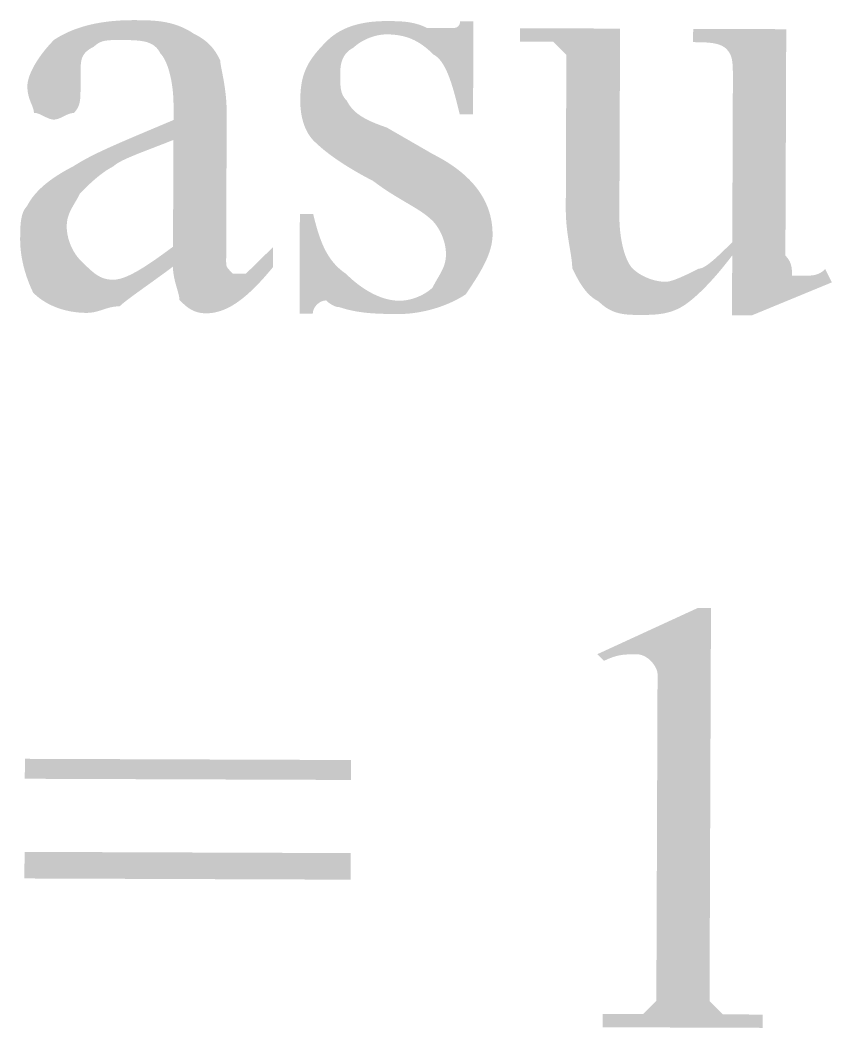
# Model space of a CAD drawing. Header units: millimetres. Extents: x -125 to 146, y -26 to 163.
# Drawn here: x 111.82 to 116.99, y 59.88 to 66.3 of the extents above; entities that cross this region are included whole.
import ezdxf

# ---------------------------------------------------------------- set-up
doc = ezdxf.new("R2010")
doc.units = ezdxf.units.MM
doc.header["$MEASUREMENT"] = 0
doc.layers.get('0').update_dxf_attribs({"color": 255, "linetype": 'CONTINUOUS'})

msp = doc.modelspace()

# ---------------------------------------------------------------- hatches: boundary and pattern name
at = {"true_color": 0x000007}
h = msp.add_hatch(color=7, dxfattribs=at)
h.paths.add_polyline_path([(112.7917, 64.7289), (112.7707, 64.7133), (112.7502, 64.6981), (112.7301, 64.6834), (112.7105, 64.6692), (112.6915, 64.6554), (112.673, 64.642), (112.655, 64.629), (112.6376, 64.6165), (112.6208, 64.6045), (112.6046, 64.5928), (112.5891, 64.5817), (112.5742, 64.5709), (112.5599, 64.5606), (112.5463, 64.5507), (112.5335, 64.5413), (112.5213, 64.5323), (112.5099, 64.5237), (112.4992, 64.5156), (112.4893, 64.5079), (112.4802, 64.5007), (112.4719, 64.4939), (112.4645, 64.4875), (112.4579, 64.4816), (112.4521, 64.4761), (112.4417, 64.4759), (112.4318, 64.4754), (112.4222, 64.4744), (112.4129, 64.4731), (112.4039, 64.4715), (112.3952, 64.4697), (112.3867, 64.4676), (112.3784, 64.4654), (112.3702, 64.463), (112.3621, 64.4605), (112.3541, 64.4579), (112.3462, 64.4553), (112.3382, 64.4527), (112.3302, 64.4502), (112.3222, 64.4477), (112.314, 64.4453), (112.3057, 64.443), (112.2972, 64.441), (112.2885, 64.4391), (112.2795, 64.4376), (112.2702, 64.4363), (112.2606, 64.4353), (112.2506, 64.4347), (112.2403, 64.4346), (112.2244, 64.4348), (112.2086, 64.4356), (112.1927, 64.4367), (112.177, 64.4383), (112.1613, 64.4404), (112.1457, 64.4428), (112.1302, 64.4458), (112.1149, 64.4491), (112.0997, 64.4529), (112.0847, 64.4572), (112.0698, 64.4619), (112.0552, 64.467), (112.0408, 64.4726), (112.0266, 64.4786), (112.0127, 64.485), (111.999, 64.4919), (111.9857, 64.4992), (111.9727, 64.507), (111.96, 64.5152), (111.9476, 64.5238), (111.9356, 64.5329), (111.924, 64.5424), (111.9128, 64.5524), (111.9021, 64.5628), (111.8968, 64.5736), (111.8916, 64.5849), (111.8864, 64.5965), (111.8813, 64.6086), (111.8762, 64.621), (111.8713, 64.6337), (111.8664, 64.6468), (111.8617, 64.6602), (111.8571, 64.6739), (111.8527, 64.6878), (111.8485, 64.702), (111.8444, 64.7165), (111.8406, 64.7312), (111.8371, 64.746), (111.8338, 64.7611), (111.8307, 64.7763), (111.828, 64.7917), (111.8256, 64.8072), (111.8235, 64.8228), (111.8218, 64.8385), (111.8204, 64.8542), (111.8194, 64.8701), (111.8188, 64.8859), (111.8187, 64.9018), (111.8187, 64.9124), (111.8188, 64.9229), (111.8189, 64.9335), (111.819, 64.9439), (111.8192, 64.9543), (111.8196, 64.9646), (111.82, 64.9748), (111.8205, 64.9849), (111.8212, 64.9948), (111.8221, 65.0045), (111.8232, 65.0141), (111.8244, 65.0235), (111.8259, 65.0326), (111.8276, 65.0415), (111.8296, 65.0502), (111.8318, 65.0585), (111.8343, 65.0666), (111.8372, 65.0744), (111.8403, 65.0818), (111.8439, 65.0889), (111.8477, 65.0956), (111.852, 65.1019), (111.8567, 65.1078), (111.8618, 65.1133), (111.8673, 65.1239), (111.8734, 65.1344), (111.8798, 65.145), (111.8868, 65.1556), (111.8943, 65.1661), (111.9024, 65.1767), (111.911, 65.1873), (111.9201, 65.1978), (111.9299, 65.2084), (111.9402, 65.219), (111.9512, 65.2296), (111.9628, 65.2403), (111.9751, 65.2509), (111.988, 65.2615), (112.0017, 65.2722), (112.0161, 65.2828), (112.0312, 65.2935), (112.047, 65.3042), (112.0637, 65.3149), (112.0811, 65.3257), (112.0993, 65.3364), (112.1184, 65.3472), (112.1383, 65.358), (112.1591, 65.3688), (112.1754, 65.3794), (112.1927, 65.3899), (112.2108, 65.4005), (112.2298, 65.4111), (112.2497, 65.4218), (112.2704, 65.4326), (112.2921, 65.4435), (112.3146, 65.4545), (112.338, 65.4657), (112.3623, 65.477), (112.3875, 65.4885), (112.4136, 65.5002), (112.4405, 65.5121), (112.4683, 65.5243), (112.497, 65.5367), (112.5266, 65.5494), (112.5571, 65.5623), (112.5885, 65.5756), (112.6207, 65.5892), (112.6538, 65.6032), (112.6878, 65.6175), (112.7227, 65.6322), (112.7585, 65.6473), (112.7952, 65.6628), (112.7955, 65.7475), (112.7953, 65.7684), (112.7948, 65.7889), (112.7938, 65.8089), (112.7924, 65.8284), (112.7907, 65.8475), (112.7886, 65.8659), (112.7862, 65.8838), (112.7835, 65.9012), (112.7805, 65.918), (112.7772, 65.9341), (112.7736, 65.9497), (112.7698, 65.9645), (112.7658, 65.9788), (112.7616, 65.9923), (112.7572, 66.0052), (112.7526, 66.0173), (112.7478, 66.0287), (112.743, 66.0394), (112.738, 66.0493), (112.7329, 66.0584), (112.7278, 66.0667), (112.7226, 66.0741), (112.7173, 66.0807), (112.7121, 66.0865), (112.7066, 66.0966), (112.7007, 66.106), (112.6943, 66.1145), (112.6875, 66.1222), (112.6802, 66.1292), (112.6726, 66.1356), (112.6644, 66.1412), (112.6558, 66.1463), (112.6468, 66.1507), (112.6373, 66.1546), (112.6274, 66.158), (112.6171, 66.1609), (112.6063, 66.1634), (112.5951, 66.1654), (112.5834, 66.1672), (112.5712, 66.1685), (112.5587, 66.1696), (112.5457, 66.1704), (112.5322, 66.171), (112.5183, 66.1715), (112.504, 66.1717), (112.4892, 66.1719), (112.474, 66.172), (112.4584, 66.1721), (112.448, 66.1721), (112.4381, 66.1721), (112.4285, 66.1721), (112.4194, 66.172), (112.4106, 66.1719), (112.4021, 66.1716), (112.394, 66.1713), (112.3862, 66.1708), (112.3787, 66.1701), (112.3715, 66.1693), (112.3645, 66.1683), (112.3578, 66.1672), (112.3513, 66.1657), (112.345, 66.1641), (112.3389, 66.1622), (112.3329, 66.16), (112.3271, 66.1575), (112.3214, 66.1547), (112.3158, 66.1516), (112.3103, 66.1481), (112.3049, 66.1443), (112.2995, 66.1401), (112.2942, 66.1354), (112.2889, 66.1304), (112.2787, 66.1251), (112.2694, 66.1198), (112.2609, 66.1145), (112.2531, 66.1091), (112.2461, 66.1037), (112.2398, 66.0981), (112.2342, 66.0925), (112.2291, 66.0867), (112.2247, 66.0808), (112.2208, 66.0746), (112.2174, 66.0684), (112.2145, 66.0619), (112.2121, 66.0551), (112.21, 66.0482), (112.2084, 66.041), (112.207, 66.0335), (112.2059, 66.0257), (112.2051, 66.0176), (112.2045, 66.0091), (112.2041, 66.0004), (112.2039, 65.9912), (112.2037, 65.9817), (112.2036, 65.9717), (112.2036, 65.9614), (112.2033, 65.8767), (112.2032, 65.8663), (112.2032, 65.8564), (112.2031, 65.8468), (112.2029, 65.8377), (112.2027, 65.8289), (112.2024, 65.8205), (112.202, 65.8124), (112.2014, 65.8046), (112.2008, 65.7971), (112.1999, 65.7899), (112.1989, 65.7829), (112.1976, 65.7762), (112.1962, 65.7697), (112.1945, 65.7634), (112.1925, 65.7572), (112.1903, 65.7513), (112.1877, 65.7455), (112.1849, 65.7398), (112.1817, 65.7343), (112.1782, 65.7288), (112.1744, 65.7234), (112.1701, 65.7181), (112.1654, 65.7128), (112.1603, 65.7075), (112.155, 65.7073), (112.1497, 65.7067), (112.1444, 65.7057), (112.1391, 65.7045), (112.1338, 65.7029), (112.1285, 65.701), (112.1232, 65.6989), (112.1179, 65.6967), (112.1126, 65.6943), (112.1073, 65.6918), (112.102, 65.6892), (112.0967, 65.6866), (112.0914, 65.684), (112.0861, 65.6814), (112.0808, 65.6789), (112.0755, 65.6765), (112.0702, 65.6742), (112.0649, 65.6721), (112.0596, 65.6703), (112.0543, 65.6687), (112.049, 65.6674), (112.0437, 65.6664), (112.0385, 65.6658), (112.0332, 65.6656), (112.0279, 65.6659), (112.0226, 65.6665), (112.0173, 65.6675), (112.012, 65.6689), (112.0067, 65.6705), (112.0014, 65.6724), (111.9962, 65.6745), (111.9909, 65.6768), (111.9856, 65.6792), (111.9803, 65.6818), (111.975, 65.6844), (111.9697, 65.687), (111.9645, 65.6897), (111.9592, 65.6923), (111.9539, 65.6949), (111.9486, 65.6973), (111.9433, 65.6996), (111.938, 65.7017), (111.9328, 65.7036), (111.9275, 65.7052), (111.9222, 65.7066), (111.9169, 65.7076), (111.9116, 65.7082), (111.9063, 65.7084), (111.9061, 65.7137), (111.9055, 65.7191), (111.9046, 65.7244), (111.9033, 65.7298), (111.9017, 65.7353), (111.8998, 65.7409), (111.8978, 65.7466), (111.8955, 65.7524), (111.8931, 65.7584), (111.8906, 65.7645), (111.888, 65.7708), (111.8854, 65.7773), (111.8828, 65.7841), (111.8802, 65.791), (111.8777, 65.7983), (111.8753, 65.8058), (111.8731, 65.8136), (111.871, 65.8217), (111.8692, 65.8301), (111.8676, 65.8389), (111.8663, 65.8481), (111.8654, 65.8576), (111.8648, 65.8676), (111.8646, 65.8779), (111.8651, 65.8887), (111.8664, 65.8999), (111.8685, 65.9115), (111.8714, 65.9234), (111.8751, 65.9356), (111.8794, 65.948), (111.8844, 65.9607), (111.8901, 65.9735), (111.8963, 65.9865), (111.903, 65.9996), (111.9103, 66.0127), (111.9181, 66.0259), (111.9263, 66.0391), (111.9349, 66.0523), (111.9439, 66.0653), (111.9532, 66.0783), (111.9628, 66.0911), (111.9726, 66.1038), (111.9827, 66.1162), (111.9929, 66.1283), (112.0033, 66.1402), (112.0138, 66.1517), (112.0244, 66.1629), (112.035, 66.1736), (112.0512, 66.1839), (112.0677, 66.1938), (112.0848, 66.2032), (112.1022, 66.2122), (112.1201, 66.2207), (112.1384, 66.2288), (112.1572, 66.2365), (112.1764, 66.2437), (112.1961, 66.2504), (112.2161, 66.2568), (112.2367, 66.2626), (112.2576, 66.2681), (112.279, 66.2731), (112.3009, 66.2776), (112.3232, 66.2817), (112.3459, 66.2854), (112.3691, 66.2886), (112.3927, 66.2914), (112.4167, 66.2937), (112.4412, 66.2956), (112.4661, 66.2971), (112.4915, 66.2981), (112.5173, 66.2986), (112.5435, 66.2988), (112.5594, 66.2987), (112.5753, 66.2986), (112.5911, 66.2984), (112.607, 66.2981), (112.6229, 66.2977), (112.6388, 66.2971), (112.6546, 66.2963), (112.6705, 66.2952), (112.6864, 66.2938), (112.7022, 66.2921), (112.7181, 66.29), (112.734, 66.2875), (112.7498, 66.2845), (112.7657, 66.2811), (112.7816, 66.2772), (112.7974, 66.2727), (112.8133, 66.2677), (112.8291, 66.262), (112.845, 66.2556), (112.8608, 66.2486), (112.8767, 66.2408), (112.8925, 66.2323), (112.9084, 66.2229), (112.9242, 66.2127), (112.9345, 66.2074), (112.9445, 66.202), (112.954, 66.1966), (112.9631, 66.1912), (112.9719, 66.1857), (112.9803, 66.1801), (112.9884, 66.1744), (112.9962, 66.1685), (113.0036, 66.1625), (113.0108, 66.1564), (113.0178, 66.1501), (113.0245, 66.1435), (113.031, 66.1368), (113.0372, 66.1298), (113.0433, 66.1225), (113.0493, 66.115), (113.055, 66.1072), (113.0607, 66.0991), (113.0662, 66.0906), (113.0717, 66.0818), (113.0771, 66.0726), (113.0824, 66.0631), (113.0876, 66.0531), (113.0929, 66.0427), (113.0931, 66.037), (113.0937, 66.0304), (113.0946, 66.023), (113.0959, 66.0147), (113.0975, 66.0056), (113.0993, 65.9957), (113.1014, 65.9851), (113.1036, 65.9737), (113.106, 65.9616), (113.1085, 65.9487), (113.111, 65.9352), (113.1136, 65.9209), (113.1162, 65.9061), (113.1187, 65.8905), (113.1212, 65.8744), (113.1236, 65.8576), (113.1258, 65.8403), (113.1278, 65.8223), (113.1296, 65.8039), (113.1311, 65.7849), (113.1324, 65.7653), (113.1333, 65.7453), (113.1338, 65.7249), (113.134, 65.7039), (113.1318, 65.1086), (113.1317, 65.0877), (113.1316, 65.0672), (113.1316, 65.0472), (113.1315, 65.0277), (113.1314, 65.0087), (113.1313, 64.9902), (113.1313, 64.9723), (113.1312, 64.9549), (113.1311, 64.9382), (113.1311, 64.922), (113.131, 64.9065), (113.131, 64.8916), (113.1309, 64.8774), (113.1309, 64.8639), (113.1308, 64.851), (113.1308, 64.8389), (113.1307, 64.8275), (113.1307, 64.8169), (113.1307, 64.807), (113.1306, 64.798), (113.1306, 64.7897), (113.1306, 64.7823), (113.1305, 64.7757), (113.1305, 64.7699), (113.1305, 64.7649), (113.1305, 64.7602), (113.1306, 64.7559), (113.1307, 64.7519), (113.1308, 64.7482), (113.1311, 64.7448), (113.1315, 64.7416), (113.132, 64.7386), (113.1326, 64.7357), (113.1335, 64.7329), (113.1345, 64.7302), (113.1357, 64.7276), (113.1371, 64.7249), (113.1388, 64.7222), (113.1407, 64.7195), (113.1429, 64.7166), (113.1454, 64.7136), (113.1482, 64.7103), (113.1513, 64.7069), (113.1548, 64.7032), (113.1586, 64.6992), (113.1629, 64.6949), (113.1675, 64.6902), (113.1725, 64.6851), (113.1725, 64.6851), (113.1726, 64.6851), (113.1726, 64.6851), (113.1727, 64.6851), (113.1729, 64.6851), (113.1732, 64.6851), (113.1736, 64.6851), (113.1741, 64.6851), (113.1748, 64.6851), (113.1756, 64.6851), (113.1766, 64.6851), (113.1778, 64.6851), (113.1793, 64.6851), (113.1809, 64.6851), (113.1829, 64.6851), (113.1851, 64.6851), (113.1876, 64.6851), (113.1904, 64.685), (113.1935, 64.685), (113.197, 64.685), (113.2009, 64.685), (113.2052, 64.685), (113.2098, 64.685), (113.2149, 64.685), (113.2151, 64.685), (113.2157, 64.685), (113.2167, 64.685), (113.218, 64.6849), (113.2196, 64.6849), (113.2215, 64.6849), (113.2236, 64.6849), (113.2259, 64.6849), (113.2283, 64.6849), (113.2308, 64.6849), (113.2334, 64.6849), (113.236, 64.6849), (113.2387, 64.6849), (113.2413, 64.6849), (113.2438, 64.6849), (113.2462, 64.6848), (113.2485, 64.6848), (113.2506, 64.6848), (113.2525, 64.6848), (113.2541, 64.6848), (113.2554, 64.6848), (113.2564, 64.6848), (113.257, 64.6848), (113.2572, 64.6848), (113.2625, 64.6901), (113.2679, 64.6954), (113.2732, 64.7007), (113.2787, 64.7061), (113.2842, 64.7115), (113.2898, 64.7171), (113.2955, 64.7228), (113.3014, 64.7285), (113.3074, 64.7345), (113.3136, 64.7406), (113.32, 64.7469), (113.3266, 64.7533), (113.3334, 64.76), (113.3405, 64.767), (113.3479, 64.7742), (113.3556, 64.7816), (113.3635, 64.7894), (113.3719, 64.7975), (113.3805, 64.8059), (113.3896, 64.8146), (113.399, 64.8238), (113.4088, 64.8333), (113.4191, 64.8432), (113.4298, 64.8535), (113.4293, 64.7265), (113.408, 64.7008), (113.3871, 64.6764), (113.3666, 64.6532), (113.3465, 64.6314), (113.3269, 64.6107), (113.3076, 64.5913), (113.2887, 64.5732), (113.2701, 64.5562), (113.2518, 64.5404), (113.2338, 64.5257), (113.2161, 64.5122), (113.1986, 64.4998), (113.1814, 64.4885), (113.1645, 64.4783), (113.1477, 64.4692), (113.131, 64.4611), (113.1146, 64.454), (113.0983, 64.4479), (113.0821, 64.4429), (113.066, 64.4388), (113.05, 64.4356), (113.0341, 64.4334), (113.0182, 64.4321), (113.0023, 64.4317), (112.9919, 64.432), (112.982, 64.4327), (112.9724, 64.4338), (112.9633, 64.4352), (112.9545, 64.437), (112.9461, 64.4392), (112.938, 64.4417), (112.9302, 64.4446), (112.9227, 64.4477), (112.9155, 64.451), (112.9085, 64.4547), (112.9018, 64.4586), (112.8953, 64.4627), (112.889, 64.467), (112.8829, 64.4715), (112.877, 64.4761), (112.8712, 64.4809), (112.8656, 64.4858), (112.86, 64.4909), (112.8545, 64.496), (112.8492, 64.5012), (112.8438, 64.5064), (112.8385, 64.5117), (112.8333, 64.517), (112.8331, 64.5225), (112.8325, 64.5285), (112.8315, 64.5348), (112.8302, 64.5415), (112.8286, 64.5486), (112.8268, 64.5561), (112.8247, 64.5639), (112.8225, 64.572), (112.8201, 64.5803), (112.8176, 64.589), (112.815, 64.5979), (112.8124, 64.6071), (112.8098, 64.6164), (112.8072, 64.626), (112.8048, 64.6358), (112.8024, 64.6457), (112.8001, 64.6558), (112.7981, 64.666), (112.7963, 64.6763), (112.7947, 64.6867), (112.7934, 64.6972), (112.7925, 64.7077), (112.7919, 64.7183)])
h.paths.add_polyline_path([(112.7922, 64.8559), (112.7947, 65.5358), (112.7686, 65.5256), (112.7435, 65.5157), (112.7192, 65.5063), (112.6958, 65.4972), (112.6732, 65.4885), (112.6516, 65.4801), (112.6309, 65.4721), (112.611, 65.4644), (112.592, 65.457), (112.5739, 65.4498), (112.5567, 65.4429), (112.5403, 65.4362), (112.5249, 65.4298), (112.5103, 65.4235), (112.4966, 65.4175), (112.4838, 65.4115), (112.4719, 65.4058), (112.4608, 65.4001), (112.4506, 65.3946), (112.4414, 65.3892), (112.433, 65.3838), (112.4255, 65.3785), (112.4188, 65.3732), (112.4131, 65.3679), (112.4025, 65.3624), (112.3919, 65.3565), (112.3813, 65.3502), (112.3708, 65.3436), (112.3604, 65.3366), (112.3501, 65.3294), (112.3399, 65.3219), (112.3298, 65.3142), (112.3198, 65.3064), (112.31, 65.2985), (112.3004, 65.2904), (112.291, 65.2824), (112.2819, 65.2743), (112.2729, 65.2663), (112.2642, 65.2583), (112.2558, 65.2505), (112.2477, 65.2428), (112.2399, 65.2353), (112.2325, 65.2281), (112.2254, 65.2211), (112.2186, 65.2145), (112.2122, 65.2081), (112.2063, 65.2022), (112.2008, 65.1967), (112.1954, 65.1864), (112.1901, 65.1764), (112.1849, 65.1668), (112.1796, 65.1576), (112.1745, 65.1486), (112.1695, 65.1399), (112.1645, 65.1315), (112.1597, 65.1232), (112.1551, 65.115), (112.1506, 65.107), (112.1463, 65.099), (112.1422, 65.0911), (112.1383, 65.0832), (112.1346, 65.0752), (112.1312, 65.0672), (112.1281, 65.059), (112.1253, 65.0507), (112.1228, 65.0422), (112.1206, 65.0335), (112.1188, 65.0245), (112.1173, 65.0153), (112.1162, 65.0057), (112.1156, 64.9957), (112.1153, 64.9854), (112.1155, 64.9748), (112.1161, 64.9642), (112.1171, 64.9537), (112.1185, 64.9432), (112.1203, 64.9328), (112.1224, 64.9225), (112.1248, 64.9123), (112.1276, 64.9022), (112.1306, 64.8923), (112.1339, 64.8825), (112.1375, 64.8729), (112.1413, 64.8636), (112.1454, 64.8544), (112.1496, 64.8455), (112.154, 64.8368), (112.1586, 64.8284), (112.1634, 64.8203), (112.1683, 64.8125), (112.1732, 64.8051), (112.1783, 64.798), (112.1835, 64.7912), (112.1887, 64.7849), (112.1939, 64.7789), (112.1992, 64.7734), (112.2095, 64.763), (112.2195, 64.753), (112.229, 64.7435), (112.2383, 64.7344), (112.2472, 64.7258), (112.2559, 64.7176), (112.2643, 64.7099), (112.2726, 64.7026), (112.2808, 64.6957), (112.2888, 64.6893), (112.2968, 64.6833), (112.3047, 64.6777), (112.3126, 64.6726), (112.3206, 64.668), (112.3286, 64.6638), (112.3368, 64.66), (112.3451, 64.6566), (112.3535, 64.6537), (112.3622, 64.6513), (112.3712, 64.6493), (112.3805, 64.6477), (112.3901, 64.6466), (112.4, 64.6459), (112.4104, 64.6456), (112.4212, 64.646), (112.4324, 64.6473), (112.4441, 64.6494), (112.4563, 64.6523), (112.4689, 64.656), (112.4819, 64.6605), (112.4954, 64.6658), (112.5093, 64.6719), (112.5236, 64.6787), (112.5384, 64.6862), (112.5537, 64.6944), (112.5694, 64.7032), (112.5855, 64.7127), (112.6021, 64.7229), (112.6191, 64.7337), (112.6365, 64.7451), (112.6544, 64.7571), (112.6728, 64.7696), (112.6916, 64.7827), (112.7108, 64.7964), (112.7305, 64.8105), (112.7506, 64.8252), (112.7712, 64.8403)])
for points in [[(114.7051, 66.2908), (114.7029, 65.6981), (114.6183, 65.6984), (114.6131, 65.7196), (114.6078, 65.7407), (114.6025, 65.7617), (114.5972, 65.7826), (114.5918, 65.8032), (114.5863, 65.8236), (114.5807, 65.8436), (114.575, 65.8632), (114.5691, 65.8824), (114.563, 65.9011), (114.5568, 65.9193), (114.5504, 65.9368), (114.5437, 65.9537), (114.5368, 65.9698), (114.5296, 65.9852), (114.5222, 65.9998), (114.5144, 66.0135), (114.5064, 66.0263), (114.498, 66.038), (114.4892, 66.0487), (114.4801, 66.0584), (114.4706, 66.0668), (114.4607, 66.0741), (114.4503, 66.08), (114.4398, 66.0904), (114.4292, 66.1004), (114.4186, 66.1099), (114.408, 66.119), (114.3972, 66.1276), (114.3864, 66.1358), (114.3754, 66.1436), (114.3644, 66.1509), (114.3532, 66.1578), (114.3418, 66.1642), (114.3302, 66.1702), (114.3184, 66.1758), (114.3064, 66.1809), (114.2942, 66.1856), (114.2817, 66.1898), (114.2689, 66.1936), (114.2558, 66.197), (114.2424, 66.1999), (114.2287, 66.2024), (114.2146, 66.2044), (114.2002, 66.206), (114.1854, 66.2071), (114.1701, 66.2079), (114.1545, 66.2081), (114.1439, 66.208), (114.1333, 66.2074), (114.1228, 66.2064), (114.1123, 66.205), (114.1019, 66.2032), (114.0916, 66.2011), (114.0814, 66.1987), (114.0713, 66.1959), (114.0614, 66.1929), (114.0516, 66.1895), (114.0421, 66.1859), (114.0327, 66.1821), (114.0235, 66.1781), (114.0146, 66.1738), (114.0059, 66.1694), (113.9975, 66.1648), (113.9894, 66.1601), (113.9816, 66.1552), (113.9742, 66.1502), (113.9671, 66.1451), (113.9603, 66.14), (113.954, 66.1348), (113.948, 66.1295), (113.9425, 66.1243), (113.9323, 66.1188), (113.923, 66.1129), (113.9145, 66.1067), (113.9067, 66.1001), (113.8997, 66.0932), (113.8934, 66.0861), (113.8878, 66.0787), (113.8827, 66.0712), (113.8783, 66.0635), (113.8744, 66.0557), (113.871, 66.0478), (113.8681, 66.0399), (113.8657, 66.0319), (113.8636, 66.0241), (113.8619, 66.0162), (113.8605, 66.0085), (113.8595, 66.001), (113.8587, 65.9936), (113.8581, 65.9864), (113.8577, 65.9795), (113.8574, 65.9729), (113.8573, 65.9667), (113.8572, 65.9607), (113.8572, 65.9552), (113.8572, 65.9449), (113.8572, 65.9349), (113.8572, 65.9254), (113.8573, 65.9162), (113.8574, 65.9074), (113.8577, 65.899), (113.858, 65.8909), (113.8585, 65.8831), (113.8592, 65.8756), (113.86, 65.8684), (113.8609, 65.8614), (113.8621, 65.8547), (113.8635, 65.8482), (113.8652, 65.8419), (113.8671, 65.8357), (113.8693, 65.8298), (113.8718, 65.8239), (113.8746, 65.8182), (113.8777, 65.8127), (113.8812, 65.8072), (113.885, 65.8018), (113.8892, 65.7964), (113.8939, 65.7911), (113.8989, 65.7857), (113.9044, 65.7754), (113.9103, 65.7654), (113.9167, 65.7558), (113.9235, 65.7467), (113.9307, 65.7378), (113.9384, 65.7294), (113.9465, 65.7212), (113.9551, 65.7134), (113.9641, 65.7059), (113.9736, 65.6986), (113.9835, 65.6916), (113.9938, 65.6849), (114.0046, 65.6783), (114.0158, 65.672), (114.0275, 65.6658), (114.0396, 65.6598), (114.0521, 65.6539), (114.0651, 65.6482), (114.0785, 65.6426), (114.0924, 65.6371), (114.1067, 65.6316), (114.1215, 65.6262), (114.1367, 65.6208), (114.1523, 65.6155), (114.448, 65.445), (114.479, 65.4288), (114.5087, 65.4121), (114.5371, 65.395), (114.5642, 65.3774), (114.5899, 65.3593), (114.6143, 65.3408), (114.6374, 65.3219), (114.6591, 65.3025), (114.6796, 65.2826), (114.6987, 65.2623), (114.7165, 65.2416), (114.7329, 65.2204), (114.7481, 65.1988), (114.7619, 65.1768), (114.7743, 65.1543), (114.7855, 65.1314), (114.7953, 65.1081), (114.8039, 65.0843), (114.811, 65.0601), (114.8169, 65.0355), (114.8214, 65.0105), (114.8247, 64.9851), (114.8265, 64.9592), (114.8271, 64.933), (114.8266, 64.9171), (114.8253, 64.9013), (114.8231, 64.8854), (114.8202, 64.8695), (114.8166, 64.8537), (114.8122, 64.8378), (114.8072, 64.8219), (114.8016, 64.8061), (114.7953, 64.7902), (114.7885, 64.7744), (114.7813, 64.7585), (114.7735, 64.7427), (114.7653, 64.7268), (114.7567, 64.711), (114.7477, 64.6952), (114.7384, 64.6793), (114.7288, 64.6635), (114.7189, 64.6476), (114.7088, 64.6318), (114.6985, 64.616), (114.6881, 64.6001), (114.6776, 64.5843), (114.667, 64.5685), (114.6564, 64.5526), (114.6402, 64.5423), (114.6237, 64.5325), (114.6068, 64.523), (114.5896, 64.5141), (114.5721, 64.5055), (114.5543, 64.4974), (114.5363, 64.4898), (114.5181, 64.4826), (114.4998, 64.4758), (114.4814, 64.4695), (114.4629, 64.4636), (114.4444, 64.4582), (114.4258, 64.4532), (114.4073, 64.4486), (114.3889, 64.4445), (114.3706, 64.4408), (114.3524, 64.4376), (114.3345, 64.4348), (114.3167, 64.4324), (114.2992, 64.4305), (114.282, 64.429), (114.2652, 64.428), (114.2487, 64.4274), (114.2326, 64.4272), (114.2167, 64.4273), (114.2008, 64.4273), (114.1849, 64.4274), (114.1691, 64.4276), (114.1532, 64.4279), (114.1373, 64.4282), (114.1214, 64.4287), (114.1056, 64.4292), (114.0897, 64.43), (114.0738, 64.4308), (114.058, 64.4319), (114.0421, 64.4332), (114.0262, 64.4347), (114.0104, 64.4364), (113.9945, 64.4384), (113.9786, 64.4407), (113.9628, 64.4432), (113.9469, 64.4461), (113.931, 64.4493), (113.9152, 64.4529), (113.8993, 64.4568), (113.8834, 64.4611), (113.8676, 64.4658), (113.8517, 64.4709), (113.8464, 64.4712), (113.8412, 64.4718), (113.8359, 64.4728), (113.8308, 64.4741), (113.8257, 64.4758), (113.8207, 64.4777), (113.8158, 64.4798), (113.811, 64.4821), (113.8064, 64.4845), (113.8019, 64.487), (113.7977, 64.4897), (113.7936, 64.4923), (113.7898, 64.495), (113.7861, 64.4976), (113.7828, 64.5001), (113.7797, 64.5026), (113.7769, 64.5048), (113.7745, 64.5069), (113.7723, 64.5088), (113.7705, 64.5104), (113.7691, 64.5118), (113.7681, 64.5127), (113.7674, 64.5134), (113.7672, 64.5136), (113.7619, 64.5134), (113.7567, 64.5128), (113.7514, 64.5117), (113.7462, 64.5103), (113.7411, 64.5085), (113.7361, 64.5064), (113.7312, 64.504), (113.7264, 64.5012), (113.7218, 64.4981), (113.7173, 64.4948), (113.713, 64.4912), (113.7089, 64.4873), (113.705, 64.4833), (113.7014, 64.479), (113.698, 64.4746), (113.6949, 64.4699), (113.6921, 64.4652), (113.6896, 64.4603), (113.6875, 64.4553), (113.6856, 64.4502), (113.6842, 64.445), (113.6831, 64.4398), (113.6825, 64.4345), (113.6822, 64.4292), (113.5976, 64.4295), (113.5999, 65.0645), (113.6846, 65.0642), (113.6898, 65.0433), (113.6951, 65.0227), (113.7004, 65.0026), (113.7058, 64.983), (113.7114, 64.9638), (113.7172, 64.945), (113.7232, 64.9267), (113.7295, 64.9088), (113.736, 64.8914), (113.7429, 64.8744), (113.7502, 64.8578), (113.7578, 64.8417), (113.766, 64.826), (113.7745, 64.8108), (113.7836, 64.796), (113.7933, 64.7816), (113.8035, 64.7677), (113.8144, 64.7542), (113.8259, 64.7411), (113.8382, 64.7285), (113.8511, 64.7163), (113.8649, 64.7046), (113.8794, 64.6933), (113.8948, 64.6824), (113.9056, 64.6718), (113.9168, 64.6612), (113.9284, 64.6507), (113.9404, 64.6403), (113.9527, 64.6301), (113.9654, 64.62), (113.9784, 64.6101), (113.9918, 64.6006), (114.0054, 64.5912), (114.0193, 64.5823), (114.0335, 64.5737), (114.0479, 64.5655), (114.0625, 64.5577), (114.0773, 64.5504), (114.0924, 64.5436), (114.1075, 64.5374), (114.1229, 64.5318), (114.1383, 64.5268), (114.1539, 64.5224), (114.1696, 64.5188), (114.1854, 64.5158), (114.2012, 64.5137), (114.217, 64.5124), (114.2329, 64.5119), (114.2435, 64.512), (114.254, 64.5126), (114.2646, 64.5136), (114.275, 64.515), (114.2854, 64.5168), (114.2957, 64.5189), (114.3059, 64.5213), (114.316, 64.5241), (114.326, 64.5271), (114.3357, 64.5305), (114.3453, 64.534), (114.3547, 64.5379), (114.3638, 64.5419), (114.3728, 64.5462), (114.3814, 64.5506), (114.3898, 64.5552), (114.3979, 64.5599), (114.4057, 64.5648), (114.4132, 64.5698), (114.4203, 64.5749), (114.427, 64.58), (114.4334, 64.5852), (114.4393, 64.5905), (114.4449, 64.5957), (114.4502, 64.6061), (114.4555, 64.616), (114.4608, 64.6256), (114.466, 64.6349), (114.4711, 64.6438), (114.4762, 64.6525), (114.4811, 64.661), (114.4859, 64.6693), (114.4906, 64.6774), (114.495, 64.6855), (114.4994, 64.6934), (114.5035, 64.7014), (114.5073, 64.7093), (114.511, 64.7173), (114.5144, 64.7253), (114.5175, 64.7334), (114.5203, 64.7417), (114.5228, 64.7502), (114.525, 64.7589), (114.5268, 64.7679), (114.5283, 64.7772), (114.5294, 64.7868), (114.5301, 64.7967), (114.5303, 64.8071), (114.5301, 64.8177), (114.5295, 64.8282), (114.5285, 64.8388), (114.5271, 64.8492), (114.5254, 64.8596), (114.5233, 64.87), (114.5208, 64.8802), (114.5181, 64.8902), (114.515, 64.9002), (114.5117, 64.9099), (114.5081, 64.9195), (114.5043, 64.9289), (114.5003, 64.9381), (114.496, 64.947), (114.4916, 64.9557), (114.487, 64.964), (114.4822, 64.9721), (114.4774, 64.9799), (114.4724, 64.9874), (114.4673, 64.9945), (114.4622, 65.0012), (114.4569, 65.0076), (114.4517, 65.0135), (114.4464, 65.0191), (114.4357, 65.0295), (114.4245, 65.0395), (114.4128, 65.0492), (114.4007, 65.0586), (114.3882, 65.0678), (114.3752, 65.0769), (114.3618, 65.0858), (114.3479, 65.0947), (114.3336, 65.1036), (114.3189, 65.1125), (114.3037, 65.1216), (114.2881, 65.1308), (114.272, 65.1402), (114.2555, 65.1499), (114.2386, 65.16), (114.2212, 65.1704), (114.2034, 65.1813), (114.1851, 65.1927), (114.1664, 65.2046), (114.1473, 65.2171), (114.1277, 65.2303), (114.1077, 65.2443), (114.0873, 65.259), (114.0664, 65.2745), (114.0455, 65.2855), (114.025, 65.2964), (114.005, 65.3073), (113.9854, 65.3182), (113.9662, 65.3291), (113.9475, 65.3399), (113.9293, 65.3508), (113.9115, 65.3616), (113.8941, 65.3724), (113.8771, 65.3831), (113.8607, 65.3939), (113.8446, 65.4046), (113.829, 65.4153), (113.8138, 65.426), (113.7991, 65.4367), (113.7848, 65.4474), (113.7709, 65.4581), (113.7575, 65.4687), (113.7446, 65.4794), (113.732, 65.49), (113.7199, 65.5007), (113.7083, 65.5113), (113.6971, 65.5219), (113.6863, 65.5325), (113.681, 65.5381), (113.6758, 65.544), (113.6706, 65.5504), (113.6654, 65.5573), (113.6604, 65.5646), (113.6554, 65.5723), (113.6505, 65.5805), (113.6458, 65.5891), (113.6412, 65.5982), (113.6367, 65.6077), (113.6325, 65.6176), (113.6285, 65.628), (113.6246, 65.6388), (113.6211, 65.6501), (113.6178, 65.6618), (113.6147, 65.6739), (113.612, 65.6865), (113.6095, 65.6995), (113.6074, 65.713), (113.6057, 65.7269), (113.6043, 65.7412), (113.6033, 65.756), (113.6028, 65.7712), (113.6026, 65.7868), (113.6029, 65.8076), (113.6036, 65.8275), (113.6049, 65.8466), (113.6066, 65.865), (113.6088, 65.8828), (113.6116, 65.8999), (113.6149, 65.9165), (113.6188, 65.9326), (113.6233, 65.9482), (113.6284, 65.9635), (113.6341, 65.9784), (113.6404, 65.9931), (113.6474, 66.0075), (113.6551, 66.0218), (113.6635, 66.0359), (113.6726, 66.05), (113.6824, 66.0641), (113.693, 66.0782), (113.7043, 66.0925), (113.7165, 66.1069), (113.7294, 66.1215), (113.7432, 66.1364), (113.7578, 66.1516), (113.7733, 66.1672), (113.7842, 66.1775), (113.7955, 66.1874), (113.8072, 66.1969), (113.8193, 66.2058), (113.8319, 66.2144), (113.845, 66.2225), (113.8585, 66.2302), (113.8724, 66.2374), (113.8867, 66.2442), (113.9015, 66.2505), (113.9168, 66.2564), (113.9324, 66.2619), (113.9485, 66.2669), (113.9651, 66.2715), (113.9821, 66.2756), (113.9995, 66.2793), (114.0174, 66.2825), (114.0357, 66.2853), (114.0545, 66.2877), (114.0736, 66.2896), (114.0933, 66.291), (114.1133, 66.2921), (114.1339, 66.2927), (114.1548, 66.2928), (114.1654, 66.2928), (114.176, 66.2927), (114.1865, 66.2926), (114.1971, 66.2925), (114.2077, 66.2922), (114.2183, 66.2919), (114.2289, 66.2915), (114.2395, 66.2909), (114.25, 66.2902), (114.2606, 66.2893), (114.2712, 66.2883), (114.2818, 66.287), (114.2924, 66.2856), (114.3029, 66.2839), (114.3135, 66.2819), (114.3241, 66.2796), (114.3347, 66.2771), (114.3452, 66.2742), (114.3558, 66.2711), (114.3664, 66.2675), (114.3769, 66.2636), (114.3875, 66.2593), (114.3981, 66.2546), (114.4086, 66.2495), (114.419, 66.2495), (114.4289, 66.2495), (114.4384, 66.2494), (114.4474, 66.2494), (114.456, 66.2494), (114.4642, 66.2493), (114.4719, 66.2493), (114.4792, 66.2493), (114.486, 66.2492), (114.4924, 66.2492), (114.4984, 66.2492), (114.5039, 66.2492), (114.509, 66.2492), (114.5136, 66.2491), (114.5178, 66.2491), (114.5215, 66.2491), (114.5248, 66.2491), (114.5277, 66.2491), (114.5301, 66.2491), (114.5321, 66.2491), (114.5337, 66.2491), (114.5348, 66.2491), (114.5354, 66.2491), (114.5356, 66.2491), (114.5407, 66.249), (114.5454, 66.249), (114.5496, 66.249), (114.5535, 66.249), (114.557, 66.249), (114.5601, 66.249), (114.5629, 66.249), (114.5654, 66.249), (114.5676, 66.2489), (114.5696, 66.2489), (114.5712, 66.2489), (114.5727, 66.2489), (114.5739, 66.2489), (114.5749, 66.2489), (114.5757, 66.2489), (114.5764, 66.2489), (114.5769, 66.2489), (114.5773, 66.2489), (114.5776, 66.2489), (114.5778, 66.2489), (114.5779, 66.2489), (114.5779, 66.2489), (114.578, 66.2489), (114.578, 66.2489), (114.583, 66.2491), (114.5877, 66.2497), (114.592, 66.2507), (114.5958, 66.252), (114.5993, 66.2536), (114.6025, 66.2554), (114.6053, 66.2575), (114.6078, 66.2598), (114.61, 66.2622), (114.612, 66.2647), (114.6136, 66.2673), (114.6151, 66.2699), (114.6163, 66.2726), (114.6173, 66.2752), (114.6182, 66.2777), (114.6189, 66.2801), (114.6194, 66.2824), (114.6198, 66.2845), (114.6201, 66.2863), (114.6203, 66.2879), (114.6204, 66.2893), (114.6204, 66.2902), (114.6205, 66.2909), (114.6205, 66.2911)], [(116.6973, 66.2411), (116.6934, 65.1801), (116.6933, 65.1541), (116.6932, 65.1289), (116.6931, 65.1047), (116.693, 65.0813), (116.6929, 65.0588), (116.6928, 65.0372), (116.6928, 65.0165), (116.6927, 64.9967), (116.6926, 64.9777), (116.6925, 64.9596), (116.6925, 64.9424), (116.6924, 64.9261), (116.6924, 64.9107), (116.6923, 64.8961), (116.6923, 64.8824), (116.6922, 64.8697), (116.6922, 64.8577), (116.6921, 64.8467), (116.6921, 64.8366), (116.6921, 64.8273), (116.692, 64.8189), (116.692, 64.8114), (116.692, 64.8048), (116.6919, 64.7991), (116.697, 64.7938), (116.7016, 64.7885), (116.7059, 64.7832), (116.7097, 64.7779), (116.7132, 64.7726), (116.7163, 64.7673), (116.7191, 64.762), (116.7216, 64.7567), (116.7238, 64.7514), (116.7257, 64.7461), (116.7273, 64.7408), (116.7288, 64.7355), (116.7299, 64.7302), (116.7309, 64.7249), (116.7318, 64.7196), (116.7324, 64.7143), (116.7329, 64.709), (116.7333, 64.7037), (116.7335, 64.6984), (116.7337, 64.6931), (116.7338, 64.6878), (116.7338, 64.6825), (116.7338, 64.6772), (116.7338, 64.6719), (116.7391, 64.6719), (116.7444, 64.6719), (116.7496, 64.6719), (116.7548, 64.6719), (116.7599, 64.6718), (116.7649, 64.6718), (116.7698, 64.6718), (116.7746, 64.6718), (116.7792, 64.6718), (116.7837, 64.6718), (116.7879, 64.6717), (116.792, 64.6717), (116.7959, 64.6717), (116.7995, 64.6717), (116.8028, 64.6717), (116.8059, 64.6717), (116.8087, 64.6717), (116.8112, 64.6717), (116.8133, 64.6716), (116.8151, 64.6716), (116.8166, 64.6716), (116.8176, 64.6716), (116.8183, 64.6716), (116.8185, 64.6716), (116.8238, 64.6716), (116.8291, 64.6716), (116.8344, 64.6717), (116.8396, 64.6717), (116.8449, 64.6719), (116.8502, 64.6722), (116.8555, 64.6725), (116.8608, 64.673), (116.8661, 64.6737), (116.8714, 64.6745), (116.8767, 64.6755), (116.882, 64.6767), (116.8873, 64.6781), (116.8926, 64.6798), (116.8979, 64.6817), (116.9032, 64.6839), (116.9085, 64.6863), (116.9138, 64.6891), (116.9191, 64.6923), (116.9244, 64.6957), (116.9297, 64.6996), (116.935, 64.7038), (116.9403, 64.7084), (116.9456, 64.7135), (116.9877, 64.6287), (116.4789, 64.4189), (116.3519, 64.4194), (116.3533, 64.8003), (116.3373, 64.7795), (116.3214, 64.759), (116.3055, 64.7391), (116.2897, 64.7196), (116.2739, 64.7007), (116.2583, 64.6823), (116.2427, 64.6644), (116.2273, 64.6472), (116.212, 64.6305), (116.1969, 64.6144), (116.182, 64.5989), (116.1673, 64.5841), (116.1528, 64.5699), (116.1385, 64.5564), (116.1245, 64.5436), (116.1108, 64.5316), (116.0974, 64.5202), (116.0843, 64.5096), (116.0715, 64.4998), (116.0591, 64.4908), (116.0471, 64.4826), (116.0354, 64.4752), (116.0242, 64.4686), (116.0134, 64.4629), (116.0028, 64.4579), (115.9922, 64.4533), (115.9816, 64.4491), (115.971, 64.4453), (115.9604, 64.4418), (115.9498, 64.4387), (115.9392, 64.4359), (115.9286, 64.4335), (115.918, 64.4313), (115.9074, 64.4294), (115.8968, 64.4278), (115.8862, 64.4264), (115.8756, 64.4252), (115.8651, 64.4242), (115.8545, 64.4234), (115.8439, 64.4228), (115.8333, 64.4223), (115.8227, 64.422), (115.8121, 64.4217), (115.8015, 64.4216), (115.791, 64.4215), (115.7804, 64.4215), (115.7698, 64.4215), (115.7592, 64.4215), (115.7486, 64.4216), (115.738, 64.4217), (115.7273, 64.4218), (115.7167, 64.4221), (115.706, 64.4225), (115.6953, 64.4231), (115.6846, 64.4239), (115.6739, 64.425), (115.6631, 64.4264), (115.6524, 64.4281), (115.6417, 64.4301), (115.6309, 64.4326), (115.6202, 64.4355), (115.6095, 64.4389), (115.5987, 64.4428), (115.588, 64.4473), (115.5773, 64.4523), (115.5666, 64.458), (115.5559, 64.4643), (115.5453, 64.4713), (115.5346, 64.4791), (115.524, 64.4876), (115.5134, 64.497), (115.5029, 64.5072), (115.4925, 64.5127), (115.4826, 64.5187), (115.4731, 64.525), (115.464, 64.5318), (115.4552, 64.5389), (115.4468, 64.5464), (115.4387, 64.5542), (115.431, 64.5623), (115.4235, 64.5707), (115.4163, 64.5794), (115.4094, 64.5883), (115.4027, 64.5975), (115.3962, 64.6069), (115.3899, 64.6165), (115.3838, 64.6262), (115.3779, 64.6362), (115.3722, 64.6463), (115.3665, 64.6565), (115.361, 64.6668), (115.3555, 64.6772), (115.3502, 64.6877), (115.3449, 64.6983), (115.3396, 64.7089), (115.3343, 64.7195), (115.3342, 64.7303), (115.3336, 64.7415), (115.3326, 64.7532), (115.3314, 64.7653), (115.3298, 64.7779), (115.328, 64.7909), (115.3259, 64.8044), (115.3237, 64.8183), (115.3214, 64.8326), (115.3189, 64.8474), (115.3163, 64.8626), (115.3138, 64.8783), (115.3112, 64.8944), (115.3086, 64.9109), (115.3062, 64.9279), (115.3038, 64.9453), (115.3016, 64.9632), (115.2996, 64.9815), (115.2978, 65.0003), (115.2962, 65.0195), (115.295, 65.0391), (115.2941, 65.0592), (115.2935, 65.0797), (115.2934, 65.1006), (115.2964, 65.9076), (115.2964, 65.9179), (115.2965, 65.9279), (115.2965, 65.9374), (115.2965, 65.9466), (115.2966, 65.9554), (115.2966, 65.9638), (115.2966, 65.9719), (115.2967, 65.9797), (115.2967, 65.9872), (115.2967, 65.9944), (115.2967, 66.0014), (115.2968, 66.0081), (115.2968, 66.0146), (115.2968, 66.0209), (115.2968, 66.0271), (115.2969, 66.033), (115.2969, 66.0388), (115.2969, 66.0445), (115.2969, 66.0501), (115.2969, 66.0555), (115.297, 66.061), (115.297, 66.0663), (115.297, 66.0716), (115.297, 66.0769), (115.292, 66.082), (115.2873, 66.0867), (115.283, 66.091), (115.2791, 66.095), (115.2754, 66.0987), (115.272, 66.1021), (115.2688, 66.1054), (115.2658, 66.1084), (115.2629, 66.1113), (115.2602, 66.114), (115.2575, 66.1167), (115.2548, 66.1194), (115.2522, 66.1221), (115.2495, 66.1248), (115.2468, 66.1275), (115.2439, 66.1304), (115.2409, 66.1334), (115.2377, 66.1367), (115.2343, 66.1401), (115.2306, 66.1438), (115.2267, 66.1478), (115.2224, 66.1521), (115.2177, 66.1568), (115.2127, 66.1619), (115.2074, 66.1619), (115.202, 66.1619), (115.1966, 66.1619), (115.1911, 66.162), (115.1854, 66.162), (115.1796, 66.162), (115.1735, 66.162), (115.1672, 66.1621), (115.1606, 66.1621), (115.1536, 66.1621), (115.1463, 66.1621), (115.1386, 66.1622), (115.1304, 66.1622), (115.1218, 66.1622), (115.1126, 66.1623), (115.1029, 66.1623), (115.0926, 66.1623), (115.0817, 66.1624), (115.0701, 66.1624), (115.0578, 66.1625), (115.0448, 66.1625), (115.031, 66.1626), (115.0164, 66.1626), (115.001, 66.1627), (115.0013, 66.2473), (115.639, 66.245), (115.6346, 65.057), (115.6347, 65.0361), (115.6353, 65.0156), (115.6362, 64.9956), (115.6376, 64.9761), (115.6393, 64.9571), (115.6414, 64.9386), (115.6438, 64.9207), (115.6465, 64.9033), (115.6496, 64.8865), (115.6529, 64.8704), (115.6564, 64.8548), (115.6602, 64.84), (115.6642, 64.8257), (115.6685, 64.8122), (115.6729, 64.7993), (115.6775, 64.7872), (115.6822, 64.7758), (115.6871, 64.7651), (115.692, 64.7552), (115.6971, 64.7461), (115.7023, 64.7379), (115.7075, 64.7304), (115.7127, 64.7238), (115.718, 64.718), (115.7235, 64.7127), (115.7294, 64.7074), (115.7357, 64.7022), (115.7424, 64.697), (115.7495, 64.6918), (115.7569, 64.6868), (115.7646, 64.6819), (115.7727, 64.6771), (115.7811, 64.6724), (115.7897, 64.6679), (115.7986, 64.6636), (115.8077, 64.6595), (115.8171, 64.6556), (115.8266, 64.6519), (115.8364, 64.6486), (115.8463, 64.6454), (115.8563, 64.6426), (115.8665, 64.6401), (115.8768, 64.6379), (115.8872, 64.6361), (115.8977, 64.6346), (115.9082, 64.6335), (115.9187, 64.6328), (115.9293, 64.6326), (115.9348, 64.6328), (115.9408, 64.6334), (115.9471, 64.6344), (115.9538, 64.6358), (115.9609, 64.6376), (115.9684, 64.6397), (115.9762, 64.6422), (115.9842, 64.6449), (115.9926, 64.648), (116.0013, 64.6513), (116.0102, 64.6549), (116.0194, 64.6587), (116.0288, 64.6627), (116.0383, 64.667), (116.0481, 64.6714), (116.0581, 64.676), (116.0681, 64.6807), (116.0784, 64.6856), (116.0887, 64.6906), (116.0991, 64.6957), (116.1096, 64.7008), (116.1201, 64.706), (116.1307, 64.7112), (116.1413, 64.7165), (116.1468, 64.7169), (116.1528, 64.7181), (116.1591, 64.7202), (116.1658, 64.723), (116.1729, 64.7266), (116.1804, 64.7309), (116.1882, 64.7358), (116.1963, 64.7413), (116.2047, 64.7475), (116.2133, 64.7542), (116.2223, 64.7614), (116.2315, 64.7691), (116.2409, 64.7772), (116.2505, 64.7857), (116.2602, 64.7946), (116.2702, 64.8038), (116.2803, 64.8133), (116.2905, 64.8231), (116.3009, 64.8331), (116.3113, 64.8432), (116.3218, 64.8535), (116.3324, 64.864), (116.343, 64.8745), (116.3536, 64.885), (116.3574, 65.9037), (116.3574, 65.9191), (116.3574, 65.9337), (116.3574, 65.9475), (116.3574, 65.9605), (116.3572, 65.9728), (116.357, 65.9844), (116.3567, 65.9953), (116.3562, 66.0056), (116.3555, 66.0153), (116.3547, 66.0244), (116.3538, 66.0331), (116.3526, 66.0413), (116.3512, 66.049), (116.3495, 66.0563), (116.3476, 66.0633), (116.3454, 66.0699), (116.343, 66.0762), (116.3402, 66.0823), (116.337, 66.0882), (116.3336, 66.0939), (116.3297, 66.0994), (116.3255, 66.1048), (116.3209, 66.1102), (116.3158, 66.1155), (116.3103, 66.1206), (116.3044, 66.1252), (116.2981, 66.1295), (116.2914, 66.1334), (116.2843, 66.1369), (116.2769, 66.1401), (116.2691, 66.1429), (116.261, 66.1455), (116.2527, 66.1477), (116.244, 66.1497), (116.2351, 66.1514), (116.226, 66.1529), (116.2166, 66.1541), (116.2071, 66.1552), (116.1973, 66.156), (116.1874, 66.1567), (116.1773, 66.1573), (116.1671, 66.1577), (116.1568, 66.158), (116.1464, 66.1582), (116.136, 66.1584), (116.1254, 66.1585), (116.1149, 66.1586), (116.1043, 66.1586), (116.1046, 66.2433)], [(115.4946, 62.2609), (116.1333, 62.5548), (116.218, 62.5545), (116.2098, 60.3479), (116.2097, 60.3272), (116.2097, 60.3073), (116.2096, 60.2883), (116.2095, 60.2701), (116.2095, 60.2527), (116.2094, 60.2361), (116.2093, 60.2203), (116.2093, 60.2052), (116.2092, 60.1909), (116.2092, 60.1773), (116.2091, 60.1644), (116.2091, 60.1521), (116.2091, 60.1405), (116.209, 60.1296), (116.209, 60.1193), (116.2089, 60.1096), (116.2089, 60.1005), (116.2089, 60.0919), (116.2088, 60.0839), (116.2088, 60.0765), (116.2088, 60.0695), (116.2088, 60.0631), (116.2087, 60.0571), (116.2087, 60.0516), (116.2089, 60.0514), (116.2096, 60.0507), (116.2106, 60.0497), (116.212, 60.0482), (116.2138, 60.0464), (116.216, 60.0443), (116.2184, 60.0418), (116.2212, 60.039), (116.2243, 60.0359), (116.2276, 60.0325), (116.2312, 60.0289), (116.2351, 60.025), (116.2391, 60.0209), (116.2434, 60.0166), (116.2479, 60.0122), (116.2525, 60.0075), (116.2572, 60.0027), (116.2621, 59.9978), (116.2671, 59.9928), (116.2722, 59.9877), (116.2773, 59.9825), (116.2826, 59.9772), (116.2878, 59.9719), (116.2931, 59.9666), (116.2986, 59.9666), (116.3045, 59.9666), (116.3109, 59.9665), (116.3178, 59.9665), (116.325, 59.9665), (116.3328, 59.9665), (116.3409, 59.9664), (116.3495, 59.9664), (116.3586, 59.9664), (116.368, 59.9663), (116.378, 59.9663), (116.3883, 59.9663), (116.3991, 59.9662), (116.4104, 59.9662), (116.4221, 59.9661), (116.4342, 59.9661), (116.4468, 59.966), (116.4598, 59.966), (116.4732, 59.9659), (116.4871, 59.9659), (116.5014, 59.9658), (116.5162, 59.9658), (116.5314, 59.9657), (116.5471, 59.9657), (116.5468, 59.881), (115.5281, 59.8848), (115.5284, 59.9694), (115.5444, 59.9694), (115.5599, 59.9693), (115.5749, 59.9693), (115.5895, 59.9692), (115.6036, 59.9692), (115.6173, 59.9691), (115.6305, 59.9691), (115.6432, 59.969), (115.6555, 59.969), (115.6673, 59.9689), (115.6786, 59.9689), (115.6895, 59.9688), (115.6999, 59.9688), (115.7099, 59.9688), (115.7195, 59.9687), (115.7285, 59.9687), (115.7372, 59.9687), (115.7454, 59.9686), (115.7531, 59.9686), (115.7604, 59.9686), (115.7672, 59.9685), (115.7736, 59.9685), (115.7796, 59.9685), (115.7851, 59.9685), (115.7902, 59.9735), (115.7949, 59.9782), (115.7992, 59.9825), (115.8032, 59.9864), (115.8069, 59.9901), (115.8103, 59.9935), (115.8135, 59.9967), (115.8166, 59.9997), (115.8194, 60.0026), (115.8222, 60.0053), (115.8249, 60.008), (115.8276, 60.0107), (115.8302, 60.0133), (115.8329, 60.016), (115.8357, 60.0187), (115.8386, 60.0216), (115.8416, 60.0246), (115.8448, 60.0278), (115.8483, 60.0312), (115.852, 60.0349), (115.856, 60.0388), (115.8603, 60.0431), (115.865, 60.0478), (115.8701, 60.0528), (115.8701, 60.0583), (115.8701, 60.0643), (115.8701, 60.0708), (115.8702, 60.0777), (115.8702, 60.0852), (115.8702, 60.0932), (115.8702, 60.1017), (115.8703, 60.1108), (115.8703, 60.1206), (115.8703, 60.1309), (115.8704, 60.1418), (115.8704, 60.1534), (115.8705, 60.1656), (115.8705, 60.1785), (115.8706, 60.1922), (115.8706, 60.2065), (115.8707, 60.2216), (115.8707, 60.2374), (115.8708, 60.254), (115.8709, 60.2714), (115.8709, 60.2896), (115.871, 60.3086), (115.8711, 60.3284), (115.8712, 60.3492), (115.8765, 61.7911), (115.8766, 61.8121), (115.8766, 61.8326), (115.8767, 61.8527), (115.8768, 61.8723), (115.8769, 61.8914), (115.8769, 61.9099), (115.877, 61.928), (115.8771, 61.9455), (115.8771, 61.9624), (115.8772, 61.9787), (115.8772, 61.9944), (115.8773, 62.0094), (115.8773, 62.0238), (115.8774, 62.0375), (115.8774, 62.0505), (115.8775, 62.0628), (115.8775, 62.0743), (115.8776, 62.0851), (115.8776, 62.095), (115.8776, 62.1042), (115.8777, 62.1126), (115.8777, 62.1201), (115.8777, 62.1267), (115.8777, 62.1324), (115.8776, 62.1377), (115.877, 62.143), (115.876, 62.1482), (115.8747, 62.1534), (115.8731, 62.1585), (115.8712, 62.1636), (115.8692, 62.1685), (115.8669, 62.1733), (115.8645, 62.1779), (115.862, 62.1824), (115.8594, 62.1866), (115.8568, 62.1907), (115.8542, 62.1946), (115.8516, 62.1982), (115.8491, 62.2016), (115.8467, 62.2047), (115.8444, 62.2075), (115.8423, 62.21), (115.8405, 62.2121), (115.8389, 62.2139), (115.8375, 62.2154), (115.8366, 62.2164), (115.8359, 62.217), (115.8357, 62.2173), (115.8305, 62.2224), (115.8252, 62.227), (115.82, 62.2313), (115.8148, 62.2352), (115.8097, 62.2387), (115.8047, 62.2419), (115.7998, 62.2447), (115.7951, 62.2472), (115.7905, 62.2494), (115.786, 62.2514), (115.7817, 62.2531), (115.7777, 62.2545), (115.7738, 62.2558), (115.7702, 62.2568), (115.7668, 62.2576), (115.7638, 62.2583), (115.761, 62.2588), (115.7585, 62.2592), (115.7563, 62.2595), (115.7546, 62.2597), (115.7531, 62.2598), (115.7521, 62.2599), (115.7514, 62.2599), (115.7512, 62.2599), (115.7409, 62.2599), (115.7309, 62.26), (115.7213, 62.2599), (115.712, 62.2599), (115.703, 62.2597), (115.6943, 62.2595), (115.6858, 62.2591), (115.6774, 62.2586), (115.6692, 62.258), (115.6611, 62.2572), (115.6531, 62.2562), (115.645, 62.255), (115.637, 62.2536), (115.6289, 62.252), (115.6207, 62.2501), (115.6124, 62.2479), (115.6039, 62.2454), (115.5953, 62.2426), (115.5863, 62.2395), (115.5771, 62.2361), (115.5676, 62.2322), (115.5577, 62.228), (115.5475, 62.2234), (115.5368, 62.2184)]]:
    msp.add_hatch(color=7, dxfattribs=at).paths.add_polyline_path(points)
h = msp.add_hatch(color=7, dxfattribs=at)
h.paths.add_polyline_path([(111.8488, 61.5944), (113.9257, 61.5867), (113.9253, 61.4597), (111.8483, 61.4674)])
h.paths.add_polyline_path([(111.8466, 61.0017), (113.9235, 60.994), (113.9229, 60.8247), (111.846, 60.8324)])

doc.saveas('drawing.dxf')
